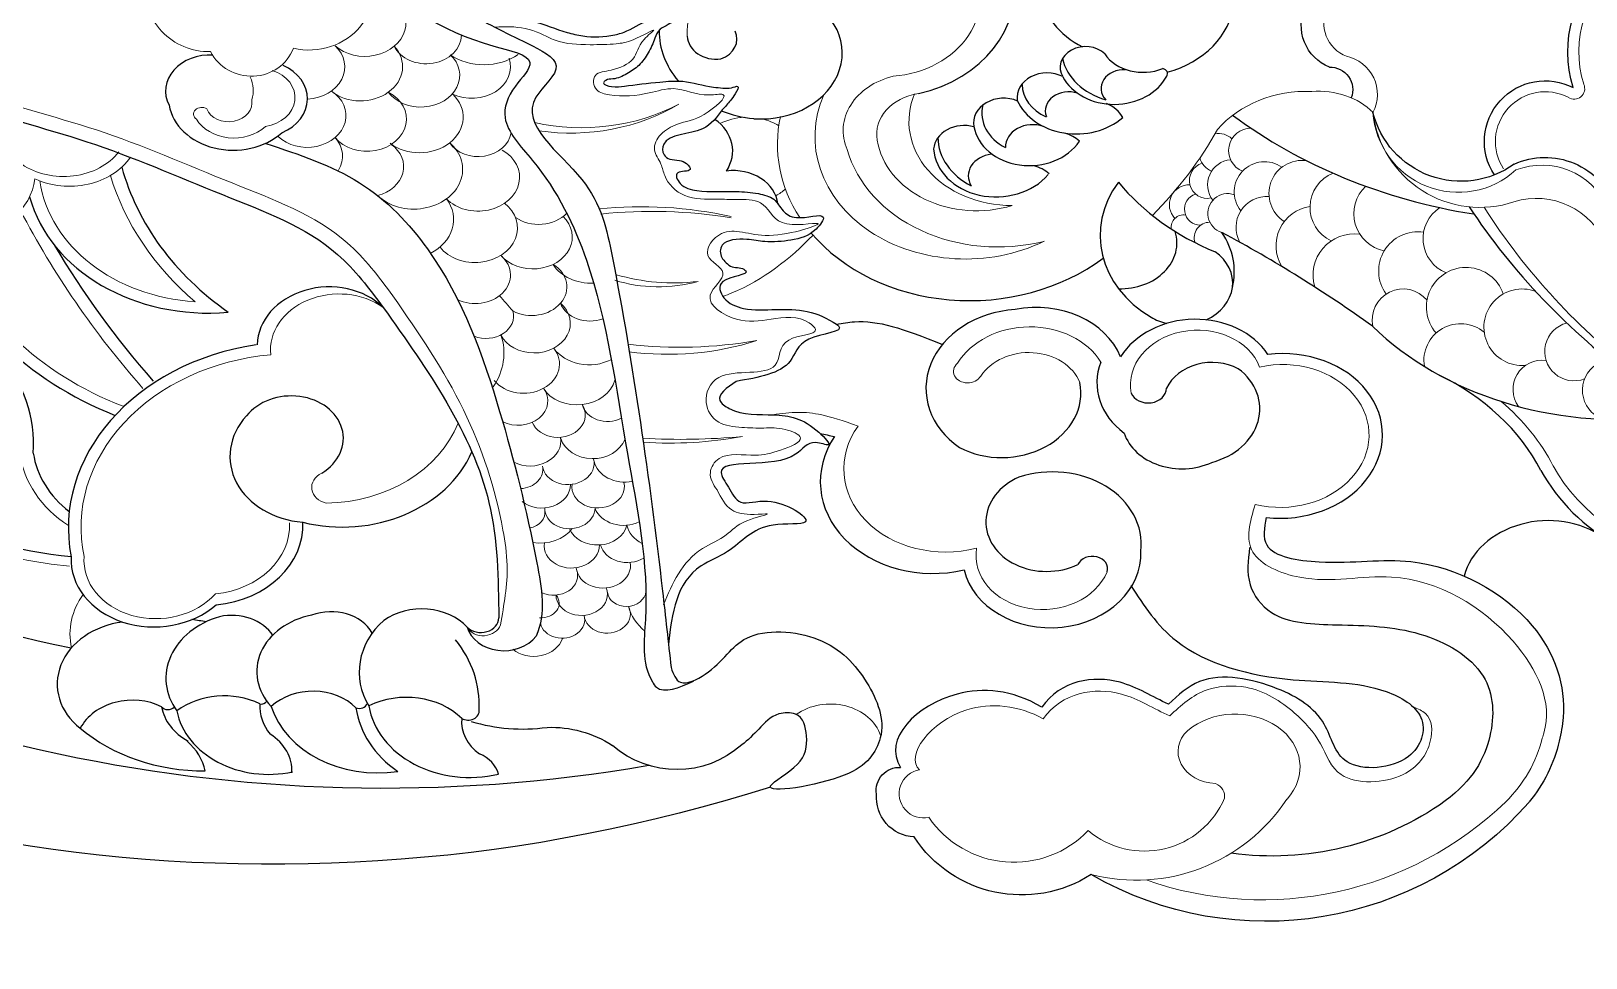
# Model space of a CAD drawing. Header units: inches. Extents: x 21 to 222, y 5 to 84.
# Drawn here: x 56.1 to 101.34, y 6.91 to 33.87 of the extents above; entities that cross this region are included whole.
import ezdxf

# ---------------------------------------------------------------- set-up
doc = ezdxf.new("R2010")
doc.units = ezdxf.units.IN
doc.header["$MEASUREMENT"] = 0
doc.layers.add('Cay', color=96, linetype='Continuous', lineweight=15)
doc.layers.add('LAYER4', color=250, linetype='Continuous', lineweight=9)
doc.layers.add('NETTHAY', color=7, linetype='Continuous')

# ---------------------------------------------------------------- blocks, each defined once
blk = doc.blocks.new('ro')
at = {"layer": 'LAYER4', "ltscale": 3000}
for centre, radius, start, end in [((4271.511, -10332.875), 3.877, 342.5055, 125.2123), ((4283.291, -10331.86), 1.252, 290.7189, 27.526), ((4284.021, -10334.402), 1.401, 101.8045, 207.6535), ((4275.552, -10334.198), 0.377, 155.3503, 304.6005), ((4276.592, -10336.098), 1.792, 326.8106, 117.4453), ((4279.715, -10334.849), 3.072, 227.603, 356.2055), ((4278.939, -10334.594), 3.867, 251.5399, 353.1911), ((4287.164, -10336.42), 0.8, 292.164, 90.4463), ((4288.321, -10336.507), 0.698, 78.9453, 133.1736), ((4276.711, -10339.522), 2.579, 68.8043, 155.671), ((4285.328, -10337.963), 1.189, 302.3331, 98.0904), ((4286.676, -10337.906), 1.086, 321.5047, 125.1961), ((4287.814, -10337.654), 0.908, 322.4408, 84.9876), ((4288.321, -10336.507), 0.698, 291.2994, 345.1896), ((4288.728, -10337.492), 0.645, 257.8846, 73.1497), ((4283.71, -10338.462), 1.331, 295.2968, 67.7008), ((4276.906, -10340.834), 2.696, 72.5498, 158.5603), ((4282.115, -10338.689), 1.353, 280.9468, 46.9529), ((4286.592, -10339.178), 1.108, 330.8869, 94.1113), ((4287.997, -10338.68), 0.715, 287.296, 109.5585), ((4288.975, -10338.528), 0.574, 269.8892, 72.4443), ((4289.384, -10338.362), 0.71, 315.8305, 92.528), ((4258.845, -10325.694), 23.677, 307.2196, 327.3786), ((4279.657, -10339.583), 1.325, 292.0139, 57.1511), ((4284.833, -10339.842), 1.43, 328.6271, 81.6709), ((4288.647, -10339.547), 0.552, 340.7839, 90.8008), ((4289.584, -10339.178), 0.446, 352.6136, 99.7013), ((4281.166, -10340.747), 1.41, 324.0611, 98.347), ((4283.445, -10340.901), 1.489, 343.6908, 97.5048), ((4279.439, -10342.04), 1.421, 318.9603, 160.6427), ((4277.421, -10342.767), 1.375, 265.0324, 110.6627), ((4281.695, -10342.507), 1.116, 347.845, 140.1785), ((4275.558, -10343.636), 1.054, 248.7966, 75.7448), ((4279.632, -10343.956), 1.318, 350.4049, 129.9626), ((4274.149, -10345.028), 1.106, 251.4336, 80.9667), ((4276.7, -10344.999), 1.051, 324.1922, 97.531), ((4281.389, -10356.362), 4.83, 193.8968, 225.5592), ((4298.928, -10359.524), 0.87, 256.9311, 80.547), ((4286.747, -10350.736), 12.599, 226.0778, 289.3825), ((4291.287, -10356.138), 6.492, 213.4254, 284.3816), ((4290.989, -10358.451), 3.133, 203.2272, 310.1239), ((4295.677, -10358.29), 3.696, 223.7745, 325.7437)]:
    blk.add_arc(centre, radius, start, end, dxfattribs=at)
at = {"layer": 'LAYER4', "ltscale": 3000, "extrusion": (0, 0, -1)}
for centre, major_axis, start_param, end_param in [((4300.293, -10330.991), (-3.403, 0.115), -1.516491, 0.458078), ((4304.359, -10332.107), (-3.055, 0.103), 0.799121, 3.18135), ((4318.976, -10331.848), (-1.46, 0.049), 3.849812, 7.105186), ((4316.772, -10332.284), (-1.25, 0.042), 3.489545, 6.254767), ((4314.692, -10331.809), (-1.878, 0.063), 3.969039, 5.385588), ((4315.132, -10333.427), (-1.374, 0.046), 4.147745, 6.534214), ((4316.963, -10333.732), (-1.382, 0.047), 3.65559, 6.976983), ((4319.13, -10333.418), (-1.495, 0.05), 3.900603, 6.902559), ((4321.12, -10333.426), (-1.41, 0.048), -1.549089, 0.691344), ((4322.783, -10334.529), (-1.285, 0.043), -1.423844, 1.175386), ((4284.78, -10336.362), (-2.549, 0.086), 0.640993, 1.62098), ((4285.195, -10337.458), (-3.887, 0.131), 1.487649, 2.495603), ((4299.341, -10335.678), (-2.468, 0.083), 1.819827, 3.459186), ((4324.573, -10334.268), (-1.575, 0.053), -0.298508, 0.345195), ((4297.346, -10335.856), (-5.475, 0.185), 2.771438, 5.211535), ((4295.682, -10335.328), (-3.763, 0.127), 2.78466, 4.669755), ((4298.814, -10335.809), (-1.79, 0.06), 1.706679, 3.267561), ((4311.113, -10330.433), (-6.341, 0.214), 4.40031, 5.250908), ((4311.515, -10330.468), (-6.535, 0.221), 4.497071, 5.305981), ((4317.007, -10335.236), (-1.549, 0.052), 3.91668, 6.969473), ((4318.897, -10335.301), (-1.404, 0.047), 3.70968, 7.26346), ((4321.045, -10335.181), (-1.379, 0.047), 3.808171, 7.154113), ((4323.875, -10334.708), (-0.831, 0.028), 3.420016, 6.410348), ((4297.166, -10336.108), (-7, 0.236), 2.939475, 3.597853), ((4305.273, -10336.766), (-1.894, 0.064), 0.889796, 1.245759), ((4305.273, -10336.766), (-1.894, 0.064), 1.588217, 2.075323), ((4323.676, -10334.742), (-1.509, 0.051), 3.55923, 5.517082), ((4324.853, -10335.105), (-0.29, 0.01), 0.852537, 3.985597), ((4304.034, -10330.023), (-17.215, 0.581), -0.713032, -0.454976), ((4314.904, -10335.683), (-1.172, 0.04), 3.599427, 6.133442), ((4296.175, -10335.296), (-5.631, 0.19), 3.339726, 4.96943), ((4296.975, -10335.619), (-3.639, 0.123), 3.246537, 5.031325), ((4314.907, -10337.394), (-1.475, 0.05), 3.787331, 7.21584), ((4317.207, -10337.114), (-1.729, 0.058), 3.812646, 7.005538), ((4318.912, -10337.014), (-1.316, 0.044), -1.304693, 0.822214), ((4321.173, -10336.634), (-1.381, 0.047), -0.493527, 0.606356), ((4329.784, -10335.445), (-2.343, 0.079), 3.97713, 5.67615), ((4329.569, -10335.672), (-2.493, 0.084), 4.151155, 5.734507), ((4316.005, -10334.782), (-12.47, 0.421), 3.352679, 3.869719), ((4324.523, -10336.826), (-6.186, 0.209), 3.235913, 4.594053), ((4333.8, -10337.212), (-2.978, 0.101), 3.530966, 6.150096), ((4305.273, -10336.766), (-1.894, 0.064), -1.013568, -0.773697), ((4317.537, -10338.918), (-1.736, 0.059), -1.056677, 0.527034), ((4308.868, -10350.223), (-14.261, 0.481), 1.329014, 1.659124), ((4309.255, -10348.546), (-12.41, 0.419), 1.264326, 1.650528), ((4312.734, -10338.028), (-1.283, 0.043), 3.966611, 5.577755), ((4315.018, -10339.214), (-1.51, 0.051), 3.685413, 7.062992), ((4293.535, -10325.235), (-40.993, 1.384), 3.510962, 3.73211), ((4312.938, -10339.534), (-1.399, 0.047), 3.703452, 6.954884), ((4322.3, -10336.664), (-12.154, 0.41), 3.405098, 4.227337), ((4315.007, -10340.902), (-1.246, 0.042), 4.128585, 6.992639), ((4307.805, -10336.142), (-6.175, 0.208), 4.328106, 4.813041), ((4310.823, -10339.894), (-1.589, 0.054), 3.596177, 4.71708), ((4312.98, -10341.33), (-1.247, 0.042), 4.094956, 7.182031), ((4308.383, -10337.754), (-4.372, 0.148), 4.302201, 5.002788), ((4319.945, -10343.552), (-2.432, 0.082), 0.816299, 3.202746), ((4310.888, -10341.628), (-1.124, 0.038), 3.409824, 5.089912), ((4312.9, -10342.64), (-1.29, 0.044), 3.489995, 7.014344), ((4330.597, -10351.742), (-20.454, 0.69), 0.569559, 0.610274), ((4314.623, -10342.375), (-0.975, 0.033), 4.213448, 6.487536), ((4289.115, -10344.804), (-2.374, 0.08), 0.278617, 3.269498), ((4295.136, -10345.102), (-2.886, 0.097), 0.438769, 2.641272), ((4317.027, -10343.724), (-3.033, 0.102), -0.541646, 0.23916), ((4295.162, -10345.259), (-1.944, 0.066), 0.28612, 2.615799), ((4307.485, -10332.818), (-13.094, 0.442), 4.527782, 4.883126), ((4307.98, -10336.658), (-8.692, 0.293), 4.50804, 5.046352), ((4310.914, -10342.905), (-1.486, 0.05), 3.631242, 5.2299), ((4313.275, -10344.099), (-1.276, 0.043), 3.695158, 6.834361), ((4286.07, -10346.672), (-3.15, 0.106), 4.382046, 8.0769), ((4297.334, -10344.346), (-0.514, 0.017), 2.352526, 5.809661), ((4321.643, -10349.859), (-7.539, 0.254), 1.639765, 3.286943), ((4311.351, -10344.439), (-1.373, 0.046), 3.584342, 6.036027), ((4313.477, -10345.424), (-1.06, 0.036), 4.125931, 6.809286), ((4285.008, -10350.797), (-9.422, 0.318), 0.365911, 0.732731), ((4310.262, -10345.389), (-0.935, 0.032), 3.308642, 5.227486), ((4312.046, -10345.926), (-0.977, 0.033), 3.424008, 6.73803), ((4298.068, -10347.814), (-3.718, 0.125), 2.583196, 4.971571), ((4320.388, -10345.024), (-4.984, 0.168), 4.687822, 5.945566), ((4307.366, -10330.51), (-19.988, 0.675), 4.602754, 4.781858), ((4307.845, -10337.514), (-11.556, 0.39), 4.586165, 4.895304), ((4310.79, -10346.512), (-1.196, 0.04), 3.359323, 5.94876), ((4313.046, -10346.856), (-1.099, 0.037), 4.118052, 6.396209), ((4309.631, -10347.394), (-1.147, 0.039), 3.304196, 4.90451), ((4311.685, -10347.662), (-0.931, 0.031), 3.222334, 6.461805), ((4326.61, -10346.822), (-4.798, 0.162), 3.223553, 4.002353), ((4269.335, -10345.183), (-7.607, 0.257), 3.527027, 4.42983), ((4313.428, -10347.886), (-0.831, 0.028), -1.55335, 0.154806), ((4320.174, -10348.514), (-0.725, 0.024), 2.066551, 4.405382), ((4310.609, -10348.493), (-0.941, 0.032), 2.984502, 6.433527), ((4312.624, -10348.431), (-1.019, 0.034), 3.907006, 6.258782), ((4309.677, -10348.99), (-1.097, 0.037), 3.425696, 5.202778), ((4311.626, -10349.266), (-0.905, 0.031), 3.086456, 6.256249), ((4308.419, -10349.705), (-1.175, 0.04), 3.282548, 4.141351), ((4310.625, -10349.721), (-1.067, 0.036), 3.43115, 6.058816), ((4313.197, -10349.437), (-0.677, 0.023), -1.409182, 0.129938), ((4324.674, -10349.938), (-2.975, 0.1), -1.492213, 0.018301), ((4312.661, -10349.449), (-1.313, 0.044), 4.455794, 5.701693), ((4294.618, -10350.938), (-2.419, 0.082), 2.982638, 5.925309), ((4309.549, -10350.401), (-1.002, 0.034), 3.328094, 5.302788), ((4311.556, -10350.607), (-0.995, 0.034), 2.983282, 6.266404), ((4326.464, -10351.106), (-2.613, 0.088), 3.050189, 5.620893), ((4310.423, -10351.341), (-0.976, 0.033), 3.181586, 6.404561), ((4312.201, -10351.694), (-0.854, 0.029), 4.145444, 6.569805), ((4311.199, -10352.367), (-0.924, 0.031), 3.124807, 6.562437), ((4309.588, -10352.23), (-0.694, 0.023), 3.204745, 6.20129), ((4312.641, -10352.687), (-0.632, 0.021), 4.571671, 6.867298), ((4326.177, -10353.745), (-3.403, 0.115), 2.577327, 3.294473), ((4307.32, -10352.373), (-2.256, 0.076), 3.330173, 3.891428), ((4310.281, -10353.078), (-0.829, 0.028), 3.301558, 6.679716), ((4311.895, -10353.282), (-0.802, 0.027), 3.287204, 6.497758), ((4314.734, -10353.333), (-0.632, 0.021), 3.520996, 5.994754), ((4312.914, -10353.717), (-1.07, 0.036), 3.890803, 5.972125), ((4287.761, -10358.586), (-2.361, 0.08), -0.668433, 2.331119), ((4302.29, -10357.831), (-1.877, 0.063), 0.221281, 2.242504), ((4288.359, -10357.995), (-1.423, 0.048), 2.400855, 4.632605), ((4288.807, -10359.64), (-0.7, 0.024), -0.124598, 0.980395)]:
    blk.add_ellipse(centre, major_axis=major_axis, ratio=0.813953, start_param=start_param, end_param=end_param, dxfattribs=at)
at = {"layer": 'LAYER4', "ltscale": 3000}
for centre, major_axis, start_param, end_param in [((4321.036, -10330.465), (2.278, 0.803), 2.346258, 4.60207), ((4324.643, -10330.672), (2.131, 0.751), 4.337114, 6.063328), ((4323.089, -10332.158), (1.547, 0.545), 3.168005, 5.473801)]:
    blk.add_ellipse(centre, major_axis=major_axis, ratio=0.966527, start_param=start_param, end_param=end_param, dxfattribs=at)
for points, knots in [([(4348.549, -10303.145), (4348.543, -10303.156), (4348.041, -10304.056), (4348.364, -10306.451), (4345.643, -10308.364), (4342.877, -10311.443), (4344.294, -10316.582), (4344.139, -10323.298), (4340.341, -10330.222), (4334.18, -10334.239), (4328.447, -10335.575), (4323.997, -10337.548), (4319.939, -10339.029), (4318.492, -10340.955), (4317.983, -10341.633)], [13.694755, 13.694755, 13.694755, 13.694755, 14.169073, 53.423338, 92.598745, 129.693508, 201.755993, 276.21101, 389.45037, 481.686003, 541.921572, 606.790035, 664.676772, 696.067211, 696.067211, 696.067211, 696.067211]), ([(4314.305, -10331.993), (4314.129, -10331.975), (4313.583, -10331.945), (4312.822, -10332.112), (4311.993, -10332.591), (4311.016, -10332.625), (4310.028, -10332.608), (4309.358, -10332.499), (4308.3, -10331.88), (4309.191, -10332.55), (4309.211, -10333.175), (4310.008, -10333.551), (4310.85, -10333.614), (4310.775, -10334.3), (4309.884, -10334.511), (4308.959, -10334.431), (4307.733, -10334.049), (4307.001, -10334.526), (4305.733, -10334.287), (4306.871, -10335.304), (4307.666, -10335.385), (4308.413, -10335.79), (4308.701, -10336.399), (4308.325, -10336.86), (4308.225, -10337.489), (4307.562, -10338.185), (4306.478, -10338.168), (4305.604, -10338.175), (4304.553, -10338.164), (4304.279, -10339.298), (4301.777, -10338.803), (4304.714, -10339.812), (4306, -10338.972), (4307.032, -10340.227), (4305.702, -10340.8), (4307.088, -10341.709), (4305.664, -10342.65), (4304.385, -10342.482), (4303.294, -10342.318), (4302.534, -10343.053), (4304.205, -10343.03), (4303.934, -10344.695), (4306.33, -10344.096), (4306.896, -10345.432), (4306.396, -10346.266), (4305.468, -10346.376), (4304.658, -10346.398), (4303.972, -10346.357), (4302.992, -10346.775), (4304.157, -10347.244), (4305.012, -10347.439), (4306.211, -10347.211), (4306.706, -10348.033), (4306.478, -10348.41), (4306.338, -10348.612)], [8.99662, 8.99662, 8.99662, 8.99662, 18.422075, 38.265136, 49.67338, 72.267604, 89.035263, 100.185466, 115.424835, 124.991111, 141.915808, 158.149152, 169.100492, 180.46536, 189.659309, 215.086866, 231.003858, 254.486502, 263.140838, 282.7334, 301.414102, 314.616414, 327.271733, 339.238466, 348.679529, 369.118761, 390.018001, 402.470234, 417.958454, 439.073695, 461.848807, 494.251264, 524.661609, 543.77629, 560.571752, 579.914175, 605.252335, 627.455153, 652.087695, 658.687422, 677.578143, 699.101833, 736.237535, 757.535717, 774.945487, 790.343536, 804.448188, 818.067224, 830.074706, 845.979747, 862.527369, 885.841976, 898.182502, 912.704388, 912.704388, 912.704388, 912.704388]), ([(4306.128, -10341.661), (4306.02, -10341.621), (4304.762, -10341.127), (4303.717, -10340.32), (4302.893, -10339.453)], [43.474225, 43.474225, 43.474225, 43.474225, 47.948137, 96.725144, 96.725144, 96.725144, 96.725144]), ([(4317.983, -10341.633), (4317.062, -10342.973), (4315.247, -10345.614), (4314.174, -10348.984), (4313.784, -10351.606), (4313.992, -10352.743), (4314.123, -10353.458)], [0, 0, 0, 0, 67.091184, 132.217945, 150.676234, 181.918568, 181.918568, 181.918568, 181.918568]), ([(4304.332, -10345.911), (4304.022, -10345.862), (4303.211, -10345.767), (4302.394, -10345.91), (4301.275, -10346.317)], [72.047026, 72.047026, 72.047026, 72.047026, 83.929076, 103.657882, 103.657882, 103.657882, 103.657882]), ([(4329.595, -10351.353), (4330.183, -10351.294), (4330.769, -10351.205), (4332.289, -10350.896), (4333.214, -10350.629), (4335.007, -10349.949), (4335.875, -10349.538), (4337.529, -10348.582), (4338.315, -10348.038), (4339.447, -10347.111), (4339.828, -10346.769), (4340.192, -10346.412)], [3.3321971, 3.3321971, 3.3321971, 3.3321971, 3.4353402, 3.4353402, 3.6026383, 3.6026383, 3.7699364, 3.7699364, 3.9372345, 3.9372345, 4.0273324, 4.0273324, 4.0273324, 4.0273324]), ([(4306.338, -10348.612), (4306.195, -10348.892), (4305.936, -10349.397), (4305.219, -10349.522), (4304.196, -10349.429), (4305.547, -10349.715), (4305.937, -10350.271), (4307.507, -10350.921), (4307.942, -10351.971), (4308.26, -10352.74)], [0, 0, 0, 0, 12.182211, 22.017781, 27.526014, 36.735653, 48.223944, 60.443901, 93.964467, 93.964467, 93.964467, 93.964467]), ([(4287.01, -10349.132), (4287.193, -10349.751), (4287.554, -10350.971), (4284.95, -10352.135), (4281.422, -10351.235), (4277.562, -10353.568), (4276.285, -10356.317), (4276.678, -10357.463), (4276.701, -10357.522)], [0, 0, 0, 0, 26.21933, 51.620043, 92.723941, 158.003688, 210.520907, 213.410771, 213.410771, 213.410771, 213.410771]), ([(4290.08, -10356.726), (4289.676, -10356.352), (4288.95, -10355.681), (4287.046, -10355.575), (4285.623, -10356.504), (4284.602, -10357.639), (4284.09, -10359.231), (4281.569, -10359.122), (4280.627, -10357.842), (4280.631, -10356.707), (4281.16, -10356.476), (4281.315, -10356.409)], [0, 0, 0, 0, 20.701054, 37.244522, 61.86657, 81.656685, 100.080986, 126.373042, 147.149003, 161.776438, 167.782601, 167.782601, 167.782601, 167.782601]), ([(4290.08, -10356.726), (4290.64, -10356.482), (4291.999, -10355.563), (4293.951, -10355.872), (4294.623, -10356.839)], [0, 0, 0, 0, 22.767648, 57.111517, 57.111517, 57.111517, 57.111517]), ([(4294.623, -10356.839), (4295.489, -10356.337), (4298.131, -10356.106), (4299.596, -10358.187), (4299.071, -10358.666)], [62.541141, 62.541141, 62.541141, 62.541141, 95.588935, 147.551133, 147.551133, 147.551133, 147.551133])]:
    blk.add_open_spline(points, degree=3, knots=knots, dxfattribs=at)
at = {"layer": 'NETTHAY', "ltscale": 200}
for centre, radius, start, end in [((4271.511, -10332.875), 4.271, 342.5055, 118.1832), ((4283.744, -10331.927), 1.612, 291.8907, 24.7114), ((4284.321, -10334.236), 0.814, 88.3061, 200.7867), ((4276.592, -10336.098), 2.185, 326.8106, 117.4453), ((4279.619, -10334.266), 3.257, 234.1042, 346.0322), ((4276.599, -10339.373), 2.707, 65.7796, 159.8783), ((4318.325, -10303.512), 55.82, 260.1636, 305.3368), ((4322.291, -10303.207), 58.853, 252.32765, 304.71591), ((4312.295, -10361.183), 4.045, 87.8801, 122.8755), ((4281.233, -10356.454), 5.276, 192.9088, 219.6475), ((4307.786, -10355.152), 3.505, 228.2701, 311.3001), ((4299.796, -10359.4), 0.824, 350.6497, 93.4859), ((4286.623, -10351.538), 12.568, 221.2255, 299.9579), ((4286.384, -10351.044), 10.717, 234.6406, 277.9604), ((4299.194, -10359.656), 1.421, 272.7445, 4.9109), ((4295.397, -10358.533), 4.626, 237.3241, 326.6749)]:
    blk.add_arc(centre, radius, start, end, dxfattribs=at)
at = {"layer": 'NETTHAY', "ltscale": 200, "extrusion": (0, 0, -1)}
for centre, major_axis, start_param, end_param in [((4291.24, -10330.918), (-3.483, 0.118), -1.28594, 1.03675), ((4291.499, -10330.427), (-3.245, 0.11), 2.329266, 4.127769), ((4300.279, -10330.751), (-4.615, 0.156), -1.34118, 0.135663), ((4304.711, -10332.948), (-2.868, 0.097), 4.577593, 7.417173), ((4306.565, -10332.427), (-0.941, 0.032), -1.20177, 0.360055), ((4306.345, -10332.274), (-1.063, 0.036), 3.140742, 4.820413), ((4304.443, -10332.062), (-3.977, 0.134), 3.112369, 3.711303), ((4291.016, -10332.31), (-1.594, 0.054), 3.612474, 5.132739), ((4291.579, -10332.75), (-2.387, 0.081), 3.286911, 4.34432), ((4293.116, -10333.42), (-0.903, 0.03), 0.656828, 3.588247), ((4324.573, -10334.268), (-1.575, 0.053), 1.461695, 3.514706), ((4290.406, -10333.664), (-0.247, 0.008), -0.480208, 1.208979), ((4291.73, -10334.18), (-0.815, 0.028), 1.463469, 3.769479), ((4294.498, -10334.5), (-1.065, 0.036), 0.969416, 3.24091), ((4322.722, -10334.573), (-1.671, 0.056), -1.130248, 1.048465), ((4292.045, -10333.107), (-2.03, 0.069), 3.50929, 5.842954), ((4293.732, -10334.011), (-1.652, 0.056), 3.124417, 4.186922), ((4293.408, -10333.962), (-2.283, 0.077), 3.462848, 5.487184), ((4292.95, -10335.663), (-1.288, 0.043), 0.378763, 1.057877), ((4293.718, -10334.986), (-0.83, 0.028), 1.140593, 3.423408), ((4296.06, -10335.408), (-1.066, 0.036), 1.042795, 3.269669), ((4295.017, -10335.05), (-1.811, 0.061), 2.916305, 4.126557), ((4323.689, -10334.487), (-2.357, 0.08), 3.255725, 5.5034), ((4275.395, -10324.085), (-18.281, 0.617), 3.937913, 4.476856), ((4304.443, -10332.062), (-3.977, 0.134), 4.231534, 4.539622), ((4307.614, -10336.451), (-1.836, 0.062), -0.530862, 0.835925), ((4295.1, -10335.308), (-2.03, 0.069), 3.249604, 5.752418), ((4294.298, -10336.779), (-1.287, 0.043), 0.681827, 1.189966), ((4295.016, -10336.274), (-0.961, 0.032), 1.113993, 3.148466), ((4297.477, -10336.401), (-1.084, 0.037), 1.198857, 3.055196), ((4296.294, -10336.237), (-2.268, 0.077), 3.167503, 5.639455), ((4295.816, -10335.887), (-2.594, 0.088), 3.130945, 4.118243), ((4295.337, -10337.926), (-1.231, 0.042), 0.693168, 1.225894), ((4296.358, -10337.319), (-0.957, 0.032), 1.685056, 3.589317), ((4316.005, -10334.782), (-11.989, 0.405), 3.330533, 3.966731), ((4284.168, -10333.288), (-9.296, 0.314), 3.698854, 4.206111), ((4288.088, -10339.423), (-4.494, 0.152), 2.564844, 4.050943), ((4305.785, -10338.475), (-1.639, 0.055), 0.064525, 1.67735), ((4324.523, -10336.826), (-6.667, 0.225), 3.334366, 4.778958), ((4253.025, -10326.693), (-29.813, 1.006), 3.6051, 3.934619), ((4315.234, -10372.49), (-48.509, 1.637), 0.811163, 0.952697), ((4291.351, -10340.815), (-3.59, 0.121), -0.221161, 0.478217), ((4291.816, -10339.757), (-1.996, 0.067), 4.633099, 6.509994), ((4297.166, -10336.108), (-7, 0.236), 3.711689, 5.419688), ((4293.535, -10325.235), (-40.512, 1.367), 3.558056, 3.730886), ((4322.3, -10336.664), (-12.635, 0.426), 3.386657, 4.220738), ((4289.648, -10341.2), (-1.83, 0.062), -1.1001, 0.831708), ((4320.301, -10343.398), (-2.554, 0.086), 0.661156, 3.098545), ((4294.92, -10344.696), (-3.241, 0.109), 0.294274, 1.765033), ((4289.193, -10344.91), (-2.983, 0.101), 0.457757, 2.637829), ((4289.648, -10341.2), (-1.83, 0.062), 4.038647, 4.385741), ((4295.389, -10344.927), (-3.447, 0.116), 1.613989, 3.977242), ((4273.764, -10336.522), (-11.736, 0.396), 3.807318, 4.802961), ((4286.07, -10346.672), (-3.631, 0.123), 4.533102, 7.960117), ((4321.546, -10349.88), (-8.09, 0.273), 1.71113, 3.272862), ((4289.287, -10345.727), (-2.442, 0.082), -1.300173, 0.791446), ((4288.574, -10345.443), (-1.733, 0.058), 0.958934, 2.749194), ((4289.654, -10344.724), (-3.041, 0.103), 2.810181, 3.939755), ((4337.825, -10347.026), (-6.936, 0.234), -0.087747, 0.576279), ((4285.207, -10350.9), (-9.172, 0.31), 0.369994, 0.997566), ((4296.079, -10345.163), (-2.806, 0.095), 4.099419, 6.423648), ((4290.845, -10344.955), (-0.651, 0.022), 3.436109, 6.237791), ((4321.656, -10346.776), (-1.893, 0.064), -0.965198, 2.536115), ((4320.875, -10347.373), (-2.959, 0.1), 2.469874, 4.568062), ((4289.618, -10346.079), (-2.175, 0.073), 3.37991, 5.187684), ((4298.523, -10348.265), (-4.106, 0.139), 2.61203, 4.945063), ((4319.737, -10345.98), (-4.864, 0.164), 4.375168, 5.918366), ((4326.61, -10346.822), (-4.318, 0.146), 3.232948, 3.918121), ((4269.335, -10345.183), (-8.088, 0.273), 3.527027, 4.609617), ((4294.333, -10350.594), (-3.23, 0.109), -0.123402, 1.911505), ((4294.472, -10349.737), (-2.211, 0.075), 2.024653, 5.202056), ((4276.523, -10352.201), (-3.054, 0.103), 0.820959, 2.899023), ((4324.674, -10349.938), (-3.456, 0.117), -1.497534, 0.018301), ((4294.319, -10350.951), (-3.204, 0.108), 3.30598, 6.29608), ((4292.864, -10351.446), (-0.552, 0.019), -0.278902, 2.746731), ((4326.524, -10351.078), (-3.015, 0.102), 3.073581, 5.501194), ((4314.816, -10353.21), (-0.64, 0.022), 3.793679, 6.243559), ((4316.976, -10354.569), (-2.071, 0.07), 0.612143, 2.245191), ((4320.226, -10354.329), (-1.651, 0.056), 0.402225, 1.964218), ((4320.344, -10355.112), (-2.528, 0.085), 1.76562, 3.768402), ((4323.804, -10354.517), (-1.717, 0.058), 0.458504, 1.783531), ((4323.284, -10355.348), (-2.85, 0.096), 1.875057, 3.644484), ((4313.987, -10353.275), (-1.363, 0.046), 3.343716, 5.685966), ((4315.827, -10355.118), (-3.367, 0.114), 2.373641, 3.573393), ((4326.267, -10358.431), (-6.41, 0.216), 1.293875, 1.37614), ((4327.307, -10355.554), (-2.732, 0.092), 1.684466, 3.913794), ((4320.219, -10356.395), (-5.335, 0.18), -0.068746, 0.544631), ((4317.53, -10358.182), (-2.603, 0.088), 0.655454, 2.07379), ((4320.872, -10357.468), (-1.999, 0.067), 0.646602, 2.375253), ((4324.075, -10358.035), (-2.488, 0.084), 0.989871, 2.278027), ((4315.169, -10355.916), (-3.711, 0.125), 3.25054, 4.951649), ((4315.279, -10356.557), (-0.395, 0.013), 4.061043, 6.378336), ((4318.482, -10355.522), (-3.996, 0.135), 3.369445, 4.856104), ((4314.977, -10355.985), (-4.358, 0.147), 3.226793, 3.980187), ((4319.178, -10356.227), (-0.283, 0.01), 4.204269, 5.983686), ((4322.392, -10356.061), (-3.396, 0.115), 3.277979, 4.924236), ((4320.374, -10356.316), (-2.393, 0.081), 3.089804, 3.679605), ((4322.711, -10356.109), (-0.236, 0.008), 4.445797, 5.734166), ((4324.047, -10356.103), (-2.267, 0.077), 3.261654, 4.077979), ((4326.055, -10356.271), (-0.282, 0.01), 3.696657, 5.577636), ((4327.361, -10357.804), (-2.016, 0.068), 0.98375, 2.704664), ((4313.246, -10352.906), (-5.271, 0.178), 4.312102, 4.837577), ((4313.651, -10356.924), (-1.864, 0.063), 3.032301, 3.974533), ((4323.63, -10358.698), (-2.018, 0.068), -0.083439, 0.885049), ((4324.679, -10353.603), (-6.259, 0.211), 3.875487, 4.678218), ((4327.349, -10359.124), (-2.671, 0.09), 0.153856, 0.710362), ((4315.536, -10359.077), (-1.377, 0.046), 0.190066, 1.036525)]:
    blk.add_ellipse(centre, major_axis=major_axis, ratio=0.813953, start_param=start_param, end_param=end_param, dxfattribs=at)
at = {"layer": 'NETTHAY', "ltscale": 200}
for centre, major_axis, start_param, end_param in [((4324.768, -10327.037), (26.971, 9.508), 4.552033, 5.226891), ((4328.171, -10334.857), (15.788, 5.566), 4.465996, 5.161131)]:
    blk.add_ellipse(centre, major_axis=major_axis, ratio=0.966527, start_param=start_param, end_param=end_param, dxfattribs=at)
for points, knots in [([(4349.574, -10302.709), (4349.314, -10302.992), (4348.33, -10304.061), (4348.709, -10306.872), (4345.988, -10308.784), (4343.222, -10311.864), (4344.639, -10317.002), (4344.484, -10323.718), (4340.686, -10330.643), (4334.525, -10334.66), (4328.792, -10335.996), (4324.343, -10337.969), (4320.284, -10339.45), (4318.837, -10341.376), (4318.328, -10342.053)], [0, 0, 0, 0, 14.169073, 53.423338, 92.598745, 129.693508, 201.755993, 276.21101, 389.45037, 481.686003, 541.921572, 606.790035, 664.676772, 696.067211, 696.067211, 696.067211, 696.067211]), ([(4318.777, -10329.393), (4317.626, -10330.112), (4315.762, -10331.276), (4313.637, -10332.327), (4311.584, -10333.344), (4313.997, -10335.144), (4310.706, -10337.305), (4309.48, -10343.154), (4308.634, -10349.139), (4308.092, -10354.078), (4307.991, -10354.995)], [0, 0, 0, 0, 50.468798, 81.728589, 98.578065, 117.079228, 164.463261, 206.57625, 382.973395, 423.169507, 423.169507, 423.169507, 423.169507]), ([(4318.642, -10330.271), (4317.527, -10331.18), (4316.092, -10332.35), (4312.597, -10333.074), (4313.763, -10334.18), (4314.201, -10335.444), (4312.286, -10337.377), (4310.438, -10341.261), (4309.71, -10346.983), (4308.635, -10351.967), (4309.089, -10354.881), (4308.344, -10355.986), (4307.711, -10355.71), (4307.184, -10355.48)], [0, 0, 0, 0, 61.81721, 79.542117, 93.237714, 110.227831, 135.297003, 192.675725, 295.204308, 382.42409, 415.082118, 418.328052, 434.370502, 434.370502, 434.370502, 434.370502]), ([(4314.107, -10331.676), (4314.045, -10331.672), (4313.655, -10331.651), (4312.815, -10331.757), (4311.966, -10332.131), (4310.985, -10332.361), (4310.23, -10332.346), (4309.348, -10332.069), (4308.93, -10331.646), (4307.598, -10331.726), (4308.449, -10332.013), (4308.589, -10332.446), (4308.784, -10332.907), (4309.11, -10333.361), (4309.563, -10333.674), (4309.977, -10333.867), (4310.31, -10333.851), (4310.49, -10334.045), (4310.035, -10334.161), (4309.436, -10334.068), (4308.543, -10333.97), (4307.457, -10333.872), (4306.74, -10334.133), (4306.135, -10334.171), (4305.868, -10334.198), (4305.484, -10334.036), (4305.7, -10334.423), (4305.881, -10334.647), (4306.039, -10334.85), (4306.156, -10334.953)], [17.971989, 17.971989, 17.971989, 17.971989, 21.301027, 38.909987, 62.368261, 72.889088, 93.397234, 101.612687, 121.600703, 133.138853, 143.25578, 150.999747, 163.264621, 174.762243, 184.796499, 194.612573, 199.260082, 201.537822, 207.478935, 215.682119, 238.582458, 253.165918, 273.510431, 279.504734, 284.973462, 289.174987, 295.370387, 301.309894, 310.22365, 310.22365, 310.22365, 310.22365]), ([(4306.156, -10334.953), (4306.345, -10335.222), (4306.801, -10335.871), (4308.295, -10335.806), (4308.321, -10336.546), (4308.032, -10336.768), (4307.7, -10336.749), (4307.434, -10336.857), (4307.163, -10337.205), (4307.944, -10337.113), (4307.652, -10337.74), (4306.835, -10337.94), (4305.842, -10337.86), (4304.923, -10337.933), (4304.238, -10338.114), (4304.021, -10338.6), (4303.447, -10338.973), (4302.256, -10338.556), (4302.874, -10339.45), (4303.637, -10339.659), (4304.551, -10339.733), (4305.313, -10339.567), (4306.243, -10339.629), (4306.243, -10340.151), (4306.058, -10340.421), (4305.841, -10340.642), (4305.498, -10340.615), (4305.009, -10340.885), (4306.431, -10340.95), (4306.137, -10341.829), (4305.3, -10342.185), (4304.236, -10342.115), (4303.05, -10342.134), (4302.344, -10342.453), (4301.67, -10342.93), (4303.423, -10343.042), (4303.616, -10344.357), (4304.851, -10344.572), (4305.648, -10344.711)], [0, 0, 0, 0, 12.933372, 31.127911, 36.679277, 39.985853, 44.17159, 47.580463, 51.111204, 56.572472, 62.192691, 70.314349, 87.110444, 96.489958, 103.679984, 110.897453, 117.62657, 129.048862, 136.05129, 148.079067, 159.192172, 166.93239, 177.780544, 184.215126, 184.868527, 191.481715, 194.46305, 196.977462, 208.223027, 216.701237, 226.758786, 240.548911, 253.816942, 268.02768, 269.267618, 283.647604, 297.441837, 322.510477, 322.510477, 322.510477, 322.510477]), ([(4322.544, -10336.164), (4321.358, -10336.56), (4318.976, -10337.356), (4315.802, -10340.743), (4314.1, -10345.647), (4313, -10350.059), (4312.47, -10353.056), (4312.839, -10353.861)], [0, 0, 0, 0, 47.422141, 95.264507, 190.842034, 276.285085, 315.19945, 315.19945, 315.19945, 315.19945]), ([(4318.328, -10342.053), (4316.723, -10344.318), (4314.251, -10347.805), (4314.196, -10351.805), (4314.177, -10353.209)], [0, 0, 0, 0, 111.835425, 172.287296, 172.287296, 172.287296, 172.287296]), ([(4302.045, -10342.665), (4301.831, -10342.618), (4300.78, -10342.44), (4299.678, -10342.802), (4298.246, -10343.387)], [77.716193, 77.716193, 77.716193, 77.716193, 86.176048, 119.81174, 119.81174, 119.81174, 119.81174]), ([(4305.648, -10344.711), (4305.988, -10344.942), (4306.491, -10345.286), (4305.582, -10345.949), (4304.171, -10345.847), (4303.087, -10346.059), (4302.097, -10347.139), (4303.042, -10346.745), (4303.717, -10348.01), (4306.695, -10347.344), (4306.056, -10348.314), (4305.928, -10348.509)], [0, 0, 0, 0, 12.066829, 17.879324, 37.009083, 58.412829, 66.195176, 71.700295, 82.144118, 115.051425, 123.298196, 123.298196, 123.298196, 123.298196]), ([(4305.928, -10348.509), (4305.805, -10348.741), (4305.533, -10349.253), (4304.344, -10348.742), (4302.426, -10349.963), (4304.905, -10349.695), (4305.626, -10350.769), (4307.78, -10351.597), (4307.953, -10353.043), (4308.085, -10354.145)], [0, 0, 0, 0, 9.427987, 20.83774, 40.272387, 54.093277, 77.659453, 91.086181, 133.936797, 133.936797, 133.936797, 133.936797]), ([(4286.619, -10349.602), (4286.683, -10349.966), (4286.854, -10350.942), (4284.09, -10351.369), (4280.843, -10350.785), (4276.709, -10353.009), (4275.761, -10355.94), (4276.023, -10357.352), (4276.09, -10357.633)], [0, 0, 0, 0, 15.123879, 40.501369, 81.605267, 146.885015, 199.402234, 212.499527, 212.499527, 212.499527, 212.499527]), ([(4287.209, -10350.684), (4287.267, -10351.133), (4287.378, -10351.981), (4286.342, -10353.397), (4283.811, -10353.463), (4281.084, -10353.524), (4278.446, -10355.065), (4278.396, -10357.622), (4279.198, -10359.029), (4280.182, -10359.784)], [0, 0, 0, 0, 19.336021, 36.577486, 65.119346, 100.855998, 135.757334, 167.36711, 202.940204, 202.940204, 202.940204, 202.940204]), ([(4291.477, -10352.044), (4291.006, -10352.767), (4289.811, -10354.601), (4286.011, -10355.606), (4282.811, -10355.44), (4280.703, -10356.668), (4281.243, -10358.568), (4284.058, -10358.791), (4284.376, -10356.758), (4286.22, -10355.569), (4288.775, -10355.062), (4289.78, -10355.983), (4290.127, -10356.302)], [0, 0, 0, 0, 35.033583, 88.835018, 128.947857, 149.115699, 170.129605, 196.242956, 218.274004, 245.732855, 278.947624, 296.513848, 296.513848, 296.513848, 296.513848]), ([(4307.991, -10354.995), (4307.908, -10355.223), (4307.716, -10355.747), (4306.211, -10355.023), (4305.529, -10353.546), (4302.406, -10353.728), (4300.864, -10355.438), (4300.195, -10357.115), (4300.847, -10358.348), (4301.958, -10359.11), (4305.482, -10359.693), (4303.214, -10358.497), (4303.051, -10357.566), (4303.276, -10356.58), (4304.311, -10356.614), (4304.815, -10357.183), (4305.231, -10357.604), (4305.453, -10357.768)], [0, 0, 0, 0, 9.153302, 20.998471, 48.085855, 80.074568, 112.605369, 143.67369, 155.6807, 170.34572, 203.791577, 220.560091, 236.682627, 249.745634, 257.112542, 269.314334, 280.466885, 280.466885, 280.466885, 280.466885]), ([(4290.127, -10356.302), (4290.687, -10356.059), (4292.046, -10355.14), (4293.998, -10355.448), (4294.67, -10356.415)], [0, 0, 0, 0, 22.767648, 57.111517, 57.111517, 57.111517, 57.111517]), ([(4294.67, -10356.415), (4295.754, -10355.784), (4298.396, -10355.553), (4300.41, -10357.565), (4299.746, -10358.578)], [62.541141, 62.541141, 62.541141, 62.541141, 95.588935, 147.551133, 147.551133, 147.551133, 147.551133])]:
    blk.add_open_spline(points, degree=3, knots=knots, dxfattribs=at)
blk.add_open_spline([(4302.637, -10346.583), (4302.466, -10346.615), (4302.295, -10346.653), (4302.123, -10346.696)], degree=3, dxfattribs=at)

msp = doc.modelspace()

# ---------------------------------------------------------------- block references
at = {"layer": 'Cay', "xscale": -0.81, "yscale": 0.81, "zscale": 0.81}
msp.add_blockref('ro', (3564.194, 8402.898), dxfattribs=at)

doc.saveas('drawing.dxf')
